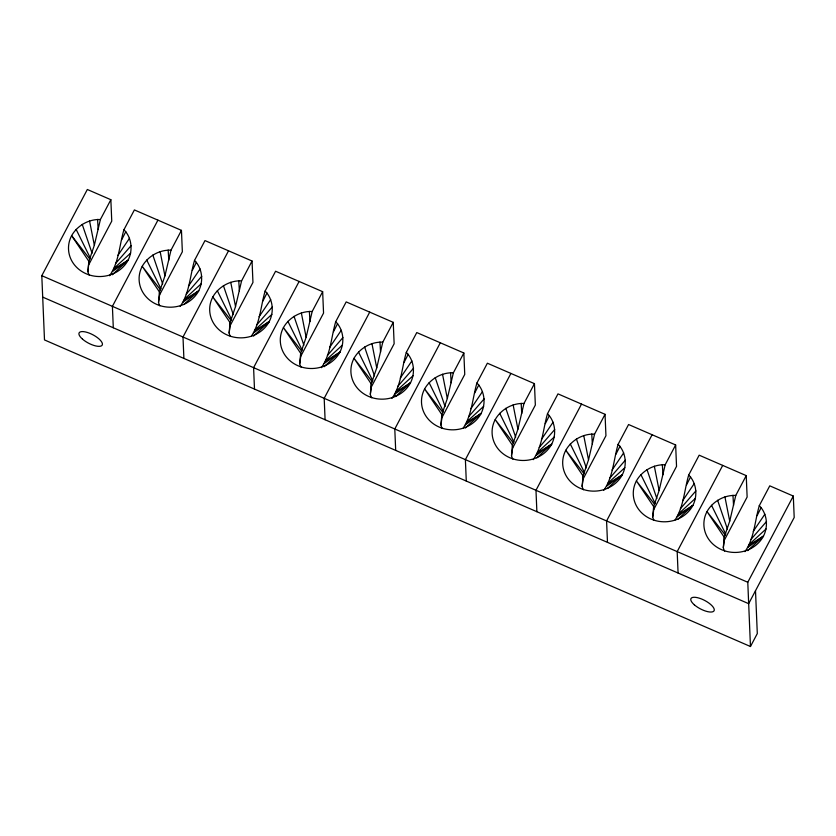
<?xml version="1.0" encoding="UTF-8"?>
<svg xmlns="http://www.w3.org/2000/svg" width="836" height="836" viewBox="0 0 836 836"><rect width="100%" height="100%" fill="white"/><g stroke="black" fill="none" stroke-linecap="round" stroke-linejoin="round"><path stroke-width="1.25" d="M112.327 274.751L128.096 260.184C133.102 250.434 131.764 237.591 123.927 229.743L134.387 209.93L181.454 230.37L182.352 251.782L159.592 294.889L158.526 302.371A13.073 11.923 -2.4 0 0 159.895 305.819M183.847 304.555L198.696 290.844C203.702 281.095 202.364 268.251 194.527 260.404L204.987 240.59L252.054 261.02L252.953 282.443L230.193 325.538L229.127 333.031A13.073 11.923 -2.4 0 0 230.496 336.469M253.517 336.062L269.296 321.494C274.302 311.744 272.964 298.912 265.127 291.053L275.587 271.24L322.654 291.68L323.553 313.092L300.782 356.199L299.727 363.681A13.073 11.923 -2.4 0 0 301.096 367.129M324.117 366.722L339.897 352.155C344.892 342.405 343.565 329.562 335.717 321.714L346.188 301.9L393.244 322.341L394.143 343.753L371.383 386.859L370.327 394.341A13.073 11.923 -2.4 0 0 371.696 397.779M395.647 396.515L410.486 382.815C415.492 373.065 414.154 360.222 406.317 352.374L416.777 332.561L463.844 352.991L464.743 374.413L441.983 417.509L440.917 425.001A13.073 11.923 -2.4 0 0 442.286 428.44M465.318 428.032L481.087 413.465C486.092 403.715 484.755 390.872 476.917 383.024L487.378 363.211L534.444 383.651L535.343 405.063L512.583 448.169L511.517 455.651A13.073 11.923 -2.4 0 0 512.886 459.1M536.837 457.835L551.687 444.125C556.692 434.375 555.355 421.532 547.517 413.684L557.978 393.871L605.045 414.311L605.943 435.723L583.173 478.829L582.117 486.312A13.073 11.923 -2.4 0 0 583.486 489.75M607.438 488.485L622.287 474.785C627.282 465.035 625.955 452.192 618.107 444.334L628.578 424.521L675.645 444.961L676.533 466.383L653.773 509.479L652.717 516.972A13.073 11.923 -2.4 0 0 654.086 520.41M678.038 519.146L692.877 505.435C697.882 495.685 696.545 482.842 688.707 474.994L699.168 455.181L746.235 475.621L747.133 497.033L724.373 540.14L723.307 547.622A13.073 11.923 -2.4 0 0 724.676 551.07M747.708 550.663L763.477 536.095C768.483 526.346 767.145 513.503 759.307 505.655L769.768 485.841L793.301 496.061L794.2 517.474L748.669 603.676L42.699 297.114M89.306 275.159A13.073 11.923 -2.4 0 1 87.937 271.71L88.877 261.344L94.343 245.23L100.393 219.523L110.854 199.71L87.331 189.49L41.8 275.692L44.496 339.938L750.467 646.51L757.301 633.573L755.504 590.749M158.526 302.371L159.467 292.004L164.932 275.89L170.993 250.183L181.454 230.37M229.127 333.031L230.067 322.654L235.533 306.54L241.594 280.833L252.054 261.02M299.727 363.681L300.667 353.315L306.133 337.201L312.183 311.494L322.654 291.68M370.327 394.341L371.268 383.964L376.733 367.861L382.784 342.154L393.244 322.341M440.917 425.001L441.857 414.625L447.323 398.511L453.384 372.804L463.844 352.991M511.517 455.651L512.458 445.285L517.923 429.171L523.984 403.464L534.444 383.651M582.117 486.312L583.058 475.935L588.523 459.831L594.574 434.124L605.045 414.311M652.717 516.972L653.658 506.595L659.123 490.481L665.174 464.774L675.645 444.961M723.307 547.622L724.248 537.255L729.713 521.141L735.774 495.435L746.235 475.621M87.937 271.71L88.877 261.344L71.624 235.658C77.32 225.553 88.794 219.022 100.393 219.523M109.579 275.723C118.994 262.389 119.391 244.979 123.927 229.743M180.179 306.384C189.594 293.049 189.991 275.64 194.527 260.404M251.479 335.999C260.195 322.769 260.727 305.924 265.127 291.053M321.379 367.694C330.795 354.36 331.181 336.95 335.717 321.714M391.969 398.354C401.385 385.009 401.782 367.61 406.317 352.374M463.28 427.969C471.985 414.74 472.528 397.894 476.917 383.024M533.169 459.664C542.585 446.33 542.972 428.92 547.517 413.684M603.77 490.324C613.185 476.98 613.572 459.57 618.107 444.334M675.07 519.94C683.775 506.71 684.318 489.865 688.707 474.994M744.96 551.635C754.375 538.3 754.772 520.891 759.307 505.655M121.711 239.723L125.808 231.656M192.311 270.383L196.408 262.316M262.901 301.033L267.008 292.966M333.501 331.693L337.598 323.626M404.101 362.343L408.198 354.286M474.702 393.004L478.798 384.936M545.291 423.664L549.398 415.596M615.892 454.314L619.988 446.257M686.492 484.974L690.588 476.907M757.092 515.634L761.188 507.567M88.992 264.228L111.752 221.122L110.854 199.71M157.92 220.15L112.4 306.352L113.299 327.764M228.521 250.81L183 337.012L183.889 358.425M299.121 281.46L253.59 367.662L254.489 389.085M369.721 312.121L324.19 398.323L325.089 419.735M440.311 342.77L394.791 428.983L395.689 450.395M510.911 373.431L465.391 459.633L466.279 481.055M581.511 404.091L535.98 490.293L536.879 511.705M652.111 434.741L606.581 520.953L607.479 542.365M722.701 465.401L677.181 551.603L678.08 573.015M750.467 646.51L747.781 582.264L793.301 496.061M117.876 255.45L129.486 238.302M188.466 286.111L200.086 268.962M259.066 316.76L270.686 299.622M329.666 347.421L341.276 330.272M400.266 378.081L411.876 360.933M470.856 408.731L482.476 391.593M541.456 439.391L553.077 422.243M612.057 470.051L623.666 452.903M682.657 500.701L694.267 483.563M753.246 531.362L764.867 514.213M170.993 250.183C159.394 249.671 147.909 256.213 142.224 266.318A31.371 28.612 -2.4 0 0 156.802 304.44A31.371 28.612 -2.4 0 0 198.696 290.844L183 302.214M241.594 280.833C229.994 280.332 218.509 286.863 212.814 296.968A31.371 28.612 -2.4 0 0 227.402 335.1A31.371 28.612 -2.4 0 0 269.296 321.494L253.601 332.874M312.183 311.494C300.594 310.982 289.11 317.523 283.414 327.628A31.371 28.612 -2.4 0 0 297.992 365.75A31.371 28.612 -2.4 0 0 339.897 352.155L324.201 363.535M382.784 342.154C371.184 341.642 359.71 348.184 354.015 358.289A31.371 28.612 -2.4 0 0 368.592 396.41A31.371 28.612 -2.4 0 0 410.486 382.815L394.791 394.184L394.874 396.107M453.384 372.804C441.784 372.302 430.3 378.833 424.615 388.939A31.371 28.612 -2.4 0 0 439.193 427.071A31.371 28.612 -2.4 0 0 481.087 413.465L465.391 424.845M523.984 403.464C512.384 402.952 500.9 409.494 495.205 419.599A31.371 28.612 -2.4 0 0 509.793 457.72A31.371 28.612 -2.4 0 0 551.687 444.125L535.991 455.505M594.574 434.124C582.985 433.612 571.5 440.154 565.805 450.259A31.371 28.612 -2.4 0 0 580.383 488.381A31.371 28.612 -2.4 0 0 622.287 474.785L606.591 486.155M665.174 464.774C653.585 464.273 642.1 470.804 636.405 480.909A31.371 28.612 -2.4 0 0 650.983 519.041A31.371 28.612 -2.4 0 0 692.877 505.435L677.181 516.815M735.774 495.435C724.175 494.922 712.69 501.464 707.005 511.569A31.371 28.612 -2.4 0 0 721.583 549.691A31.371 28.612 -2.4 0 0 763.477 536.095L747.781 547.475M115.608 263.476L131.147 245.606M186.209 294.136L201.748 276.267M256.809 324.796L272.337 306.927M327.409 355.446L342.938 337.577M397.999 386.107L413.538 368.237M468.599 416.756L484.138 398.897M539.199 447.417L554.728 429.547M609.799 478.077L625.328 460.208M680.389 508.727L695.928 490.868M750.989 539.387L766.528 521.518M113.915 268.408L130.677 253.078M184.516 299.069L201.267 283.728M255.116 329.729L271.867 314.388M325.716 360.379L342.467 345.049M396.306 391.039L413.068 375.698M466.906 421.689L483.657 406.359M537.506 452.349L554.258 437.009M608.106 483.009L624.858 467.669M678.696 513.659L695.458 498.329M749.296 544.32L766.048 528.979M112.4 271.564L128.096 260.184A31.371 28.612 -2.4 0 1 86.202 273.78A31.371 28.612 -2.4 0 1 71.624 235.658L89.933 259.202M113.466 269.422L128.096 260.184M184.066 300.072L198.696 290.844M254.666 330.732L269.296 321.494M325.256 361.392L339.897 352.155M395.856 392.042L410.486 382.815M466.457 422.702L481.087 413.465M537.057 453.363L551.687 444.125M607.647 484.013L622.287 474.785M678.247 514.673L692.877 505.435M748.847 545.323L763.477 536.095M41.8 275.692L747.781 582.264M725.314 535.113L707.005 511.569L724.248 537.255L724.373 540.14M654.713 504.453L636.405 480.909L653.658 506.595L653.773 509.479M584.113 473.793L565.805 450.259L583.058 475.935L583.173 478.829M513.523 443.143L495.205 419.599L512.458 445.285L512.583 448.169M442.923 412.482L424.615 388.939L441.857 414.625L441.983 417.509M372.323 381.822L354.015 358.289L371.268 383.964L371.383 386.859M301.723 351.172L283.414 327.628L300.667 353.315L300.782 356.199M231.133 320.512L212.814 296.968L230.067 322.654L230.193 325.538M160.533 289.852L142.224 266.318L159.467 292.004L159.592 294.889M711.499 505.289L725.763 534.1M640.898 474.639L655.163 503.45M570.298 443.979L584.573 472.789M499.709 413.318L513.973 442.129M429.108 382.669L443.373 411.479M358.508 352.008L372.772 380.819M287.908 321.358L302.183 350.159M217.318 290.698L231.582 319.509M146.718 260.038L160.982 288.848M76.118 229.388L90.382 258.188M717.612 500.283L727.456 529.167M647.012 469.623L656.856 498.517M576.422 438.973L586.266 467.857M505.822 408.313L515.666 437.197M435.222 377.653L445.065 406.547M364.621 347.003L374.465 375.886M294.032 316.342L303.876 345.226M223.431 285.682L233.275 314.576M152.831 255.032L162.675 283.916M82.231 224.372L92.075 253.256M724.927 496.877L729.713 521.141M654.337 466.216L659.123 490.481M583.737 435.556L588.523 459.831M513.137 404.906L517.923 429.171M442.537 374.246L447.323 398.511M371.947 343.596L376.733 367.861M301.347 312.936L306.133 337.201M230.746 282.275L235.533 306.54M160.146 251.626L164.932 275.89M89.556 220.965L94.343 245.23M732.953 495.299L733.559 505.414M662.352 464.649L662.958 474.754M591.752 433.988L592.358 444.104M521.152 403.339L521.758 413.444M450.562 372.678L451.168 382.784M379.962 342.018L380.568 352.134M309.362 311.368L309.968 321.473M238.762 280.708L239.368 290.813M168.172 250.048L168.778 260.163M97.572 219.398L98.178 229.503M694.35 604.825A13.073 4.734 27.8 0 0 713.934 610.98A13.073 4.734 27.8 0 0 699.241 598.158A13.073 4.734 27.8 0 0 694.35 604.825M82.503 339.134A13.073 4.734 27.8 0 0 102.086 345.289A13.073 4.734 27.8 0 0 87.393 332.467A13.073 4.734 27.8 0 0 82.503 339.134"/></g></svg>
